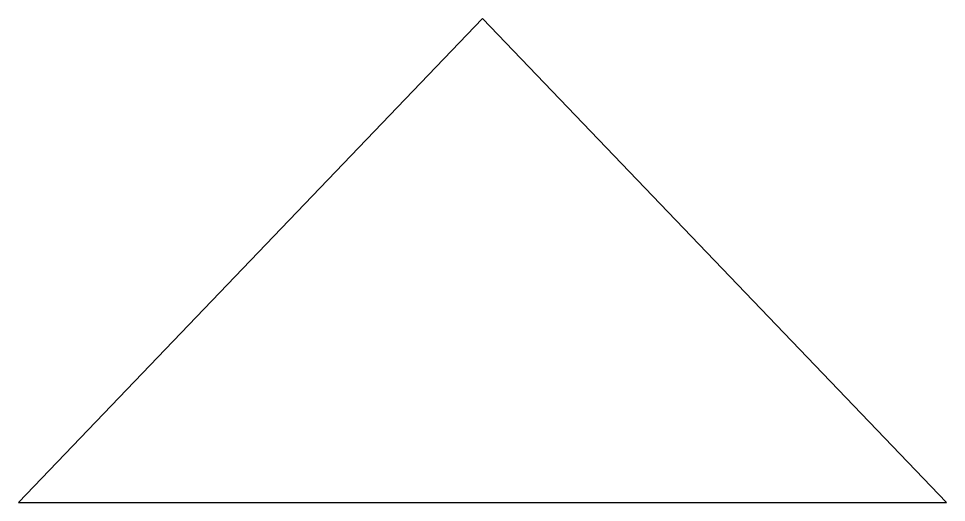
# Model space of a CAD drawing. Header units: millimetres. Extents: x -3.73 to 3.73, y 0 to 3.89.
import ezdxf

# ---------------------------------------------------------------- set-up
doc = ezdxf.new("R2010")
doc.units = ezdxf.units.MM

msp = doc.modelspace()

# ---------------------------------------------------------------- linework, layer by layer
msp.add_lwpolyline([(-3.7267, 0), (3.7267, 0), (0, 3.8877)], close=True)

doc.saveas('drawing.dxf')
